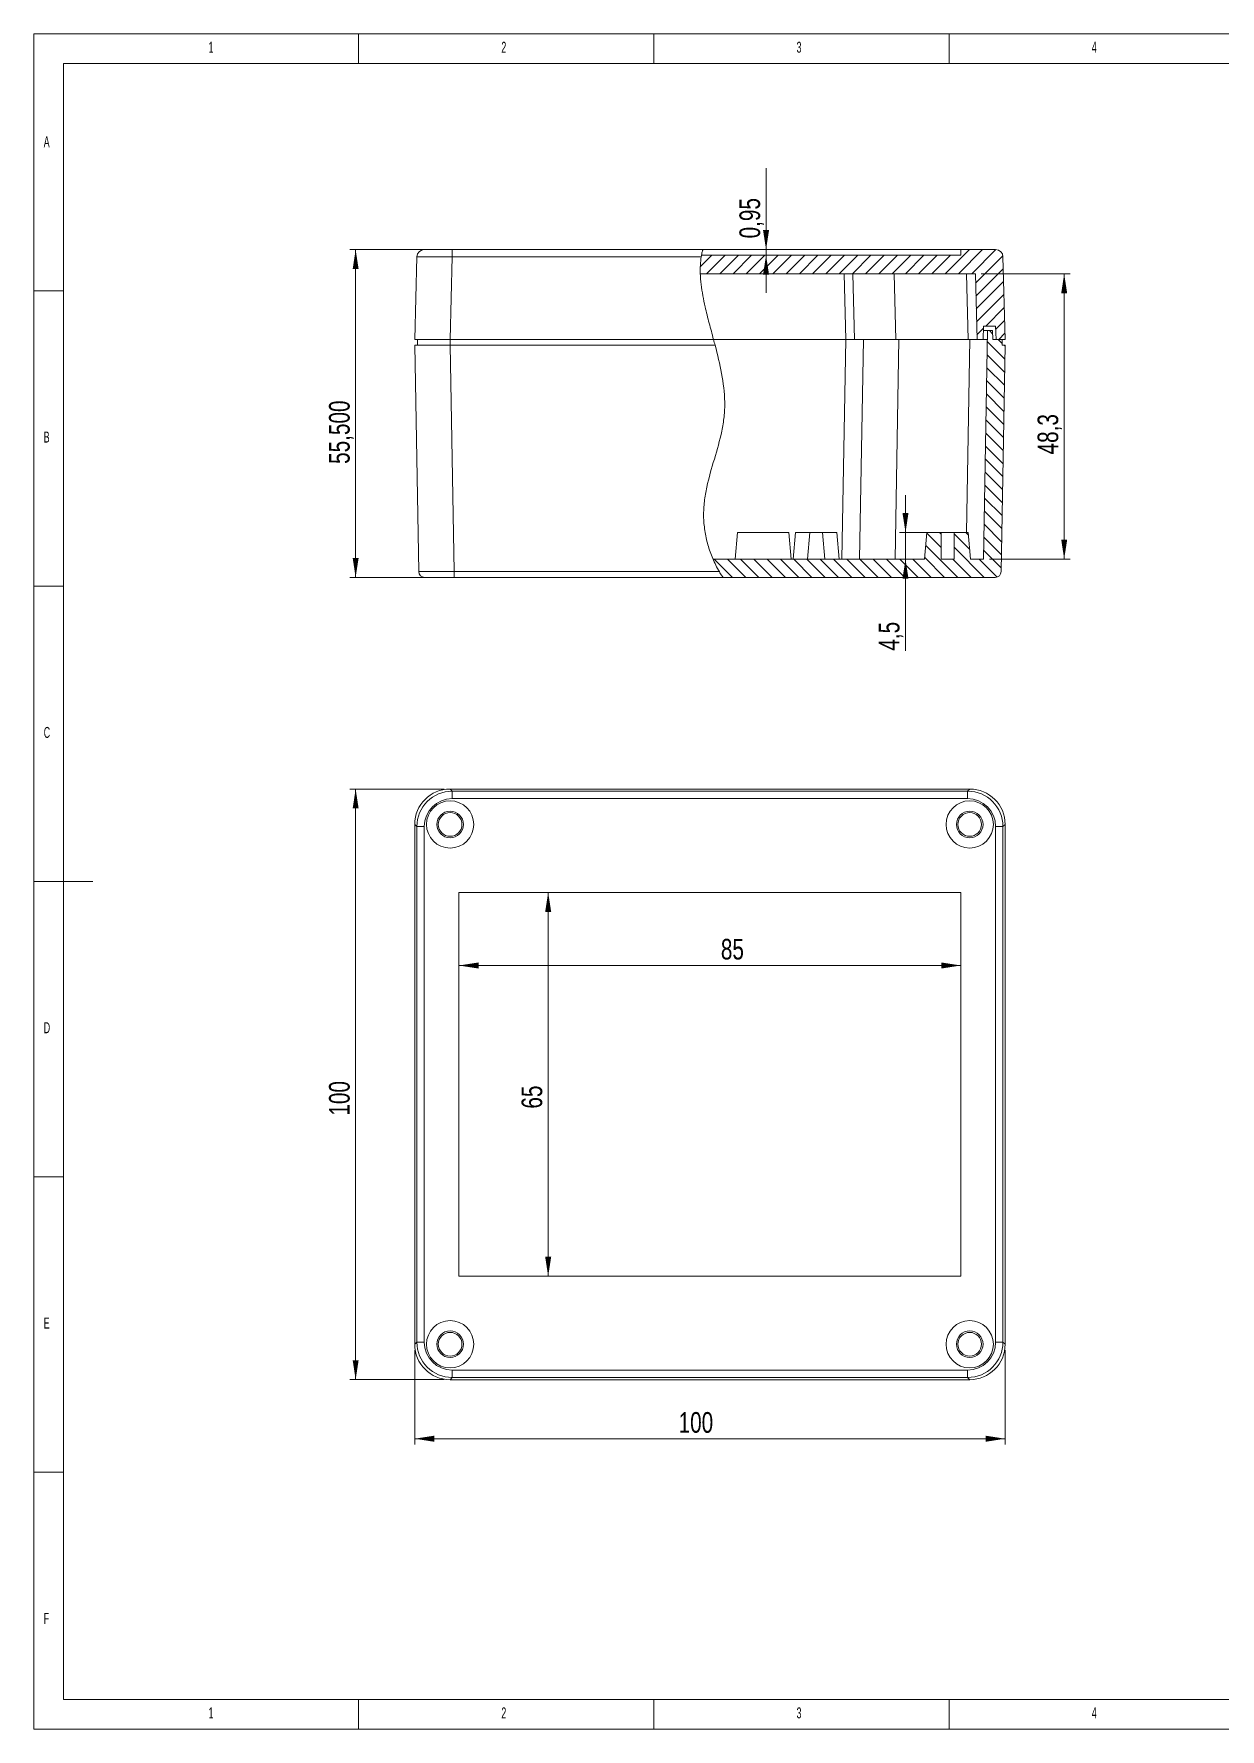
# Model space of a CAD drawing. Header units: millimetres. Extents: x 5 to 415, y 5 to 292.
# Drawn here: x 5 to 205.9, y 5 to 292 of the extents above; entities that cross this region are included whole.
import ezdxf

# ---------------------------------------------------------------- set-up
doc = ezdxf.new("R2010")
doc.units = ezdxf.units.MM
doc.layers.add('LAYER_1', color=179, linetype='Continuous', lineweight=15)
doc.styles.add('SLDTEXTSTYLE1', font='TXT', dxfattribs={"width": 0.605})
doc.styles.add('SLDTEXTSTYLE3', font='TXT', dxfattribs={"width": 0.75})
doc.dimstyles.new('SLDDIMSTYLE0', dxfattribs={"dimtxt": 3.5, "dimasz": 3.302, "dimexe": 0, "dimexo": 0.0625, "dimgap": 0.875, "dimtad": 1, "dimdec": 1, "dimrnd": 1e-09, "dimzin": 12, "dimdsep": 46, "dimtxsty": 'SLDTEXTSTYLE3', "dimsah": 1, "dimcen": 0.09, "dimadec": 0, "dimazin": 3, "dimtfac": 1, "dimtdec": 1, "dimtmove": 0, "dimatfit": 0, "dimfxl": 1, "dimfrac": 2, "dimtolj": 1, "dimtzin": 12, "dimarcsym": 0})
doc.dimstyles.new('SLDDIMSTYLE1', dxfattribs={"dimtxt": 3.5, "dimasz": 3.302, "dimexe": 0, "dimexo": 0.0625, "dimgap": 0.875, "dimtad": 1, "dimdec": 1, "dimrnd": 1e-09, "dimzin": 12, "dimdsep": 46, "dimtxsty": 'SLDTEXTSTYLE3', "dimsah": 1, "dimcen": 0.09, "dimadec": 0, "dimazin": 3, "dimtfac": 1, "dimtdec": 1, "dimtofl": 0, "dimtmove": 0, "dimatfit": 3, "dimfxl": 1, "dimfrac": 2, "dimtolj": 1, "dimtzin": 12, "dimarcsym": 0})
doc.dimstyles.new('SLDDIMSTYLE2', dxfattribs={"dimtxt": 3.5, "dimasz": 3.302, "dimexe": 0, "dimexo": 0.0625, "dimgap": 0.875, "dimtad": 1, "dimrnd": 1e-09, "dimzin": 12, "dimdsep": 46, "dimtxsty": 'SLDTEXTSTYLE3', "dimsah": 1, "dimcen": 0.09, "dimadec": 0, "dimazin": 3, "dimtfac": 1, "dimtmove": 0, "dimatfit": 0, "dimfxl": 1, "dimfrac": 2, "dimtolj": 1, "dimtzin": 12, "dimarcsym": 0})
doc.dimstyles.new('SLDDIMSTYLE3', dxfattribs={"dimtxt": 3.5, "dimasz": 3.302, "dimexe": 0, "dimexo": 0.0625, "dimgap": 0.875, "dimtad": 1, "dimrnd": 1e-09, "dimzin": 12, "dimdsep": 46, "dimtxsty": 'SLDTEXTSTYLE3', "dimsah": 1, "dimcen": 0.09, "dimadec": 0, "dimazin": 3, "dimtfac": 1, "dimtofl": 0, "dimtmove": 0, "dimatfit": 3, "dimfxl": 1, "dimfrac": 2, "dimtolj": 1, "dimtzin": 12, "dimarcsym": 0})

# ---------------------------------------------------------------- blocks, each defined once
blk = doc.blocks.new('*D5')
at = {"layer": 'LAYER_1'}
for p, q in [((152.62, 207.58), (152.62, 213.93)), ((157.64, 207.58), (151.62, 207.58)), ((152.62, 207.58), (152.62, 203.08)), ((152.62, 203.08), (152.62, 187.58))]:
    blk.add_line(p, q, dxfattribs=at)
for points in [[(152.62, 207.58), (153.12, 210.88), (152.11, 210.88)], [(152.62, 203.08), (152.11, 199.78), (153.12, 199.78)]]:
    blk.add_solid(points, dxfattribs=at)
at = {"layer": 'LAYER_1', "insert": (148.1, 187.58, 0.1), "char_height": 3.5, "attachment_point": 1, "rotation": 90, "style": 'SLDTEXTSTYLE3'}
blk.add_mtext('4,5', dxfattribs=at)
blk = doc.blocks.new('*D6')
at = {"layer": 'LAYER_1'}
for p, q in [((165.45, 251.38), (180.49, 251.38)), ((179.49, 203.08), (179.49, 251.38)), ((166.85, 203.08), (180.49, 203.08))]:
    blk.add_line(p, q, dxfattribs=at)
for points in [[(179.49, 251.38), (178.99, 248.08), (180, 248.08)], [(179.49, 203.08), (180, 206.38), (178.99, 206.38)]]:
    blk.add_solid(points, dxfattribs=at)
at = {"layer": 'LAYER_1', "insert": (174.98, 220.8, 0.1), "char_height": 3.5, "attachment_point": 1, "rotation": 90, "style": 'SLDTEXTSTYLE3'}
blk.add_mtext('48,3', dxfattribs=at)
blk = doc.blocks.new('*D7')
at = {"layer": 'LAYER_1'}
for p, q in [((129, 255.48), (129, 269.27)), ((129, 255.48), (129, 254.53)), ((129, 254.53), (129, 248.18))]:
    blk.add_line(p, q, dxfattribs=at)
for points in [[(129, 255.48), (129.51, 258.78), (128.49, 258.78)], [(129, 254.53), (128.49, 251.23), (129.51, 251.23)]]:
    blk.add_solid(points, dxfattribs=at)
at = {"layer": 'LAYER_1', "insert": (124.49, 257.38, 0.1), "char_height": 3.5, "attachment_point": 1, "rotation": 90, "style": 'SLDTEXTSTYLE3'}
blk.add_mtext('0,95', dxfattribs=at)
blk = doc.blocks.new('*D8')
at = {"layer": 'LAYER_1'}
for p, q in [((74.86, 255.48), (58.49, 255.48)), ((59.49, 255.48), (59.49, 199.98)), ((75.18, 199.98), (58.49, 199.98))]:
    blk.add_line(p, q, dxfattribs=at)
for points in [[(59.49, 255.48), (58.99, 252.18), (60, 252.18)], [(59.49, 199.98), (60, 203.28), (58.99, 203.28)]]:
    blk.add_solid(points, dxfattribs=at)
at = {"layer": 'LAYER_1', "insert": (54.98, 219.2, 0.1), "char_height": 3.5, "attachment_point": 1, "rotation": 90, "style": 'SLDTEXTSTYLE3'}
blk.add_mtext('55,500', dxfattribs=at)
blk = doc.blocks.new('*D9')
at = {"layer": 'LAYER_1'}
blk.add_line((161.99, 134.28), (76.99, 134.28), dxfattribs=at)
for points in [[(76.99, 134.28), (80.3, 133.77), (80.3, 134.79)], [(161.99, 134.28), (158.69, 134.79), (158.69, 133.77)]]:
    blk.add_solid(points, dxfattribs=at)
at = {"layer": 'LAYER_1', "insert": (121.35, 138.79, 12.65), "char_height": 3.5, "attachment_point": 1, "style": 'SLDTEXTSTYLE3'}
blk.add_mtext('85', dxfattribs=at)
blk = doc.blocks.new('*D10')
at = {"layer": 'LAYER_1'}
blk.add_line((92.1, 146.66), (92.1, 81.66), dxfattribs=at)
for points in [[(92.1, 146.66), (91.59, 143.36), (92.61, 143.36)], [(92.1, 81.66), (92.61, 84.96), (91.59, 84.96)]]:
    blk.add_solid(points, dxfattribs=at)
at = {"layer": 'LAYER_1', "insert": (87.59, 110.05, 12.65), "char_height": 3.5, "attachment_point": 1, "rotation": 90, "style": 'SLDTEXTSTYLE3'}
blk.add_mtext('65', dxfattribs=at)
blk = doc.blocks.new('*D11')
at = {"layer": 'LAYER_1'}
for p, q in [((74.49, 164.16), (58.49, 164.16)), ((59.49, 164.16), (59.49, 64.16)), ((74.49, 64.16), (58.49, 64.16))]:
    blk.add_line(p, q, dxfattribs=at)
for points in [[(59.49, 164.16), (58.99, 160.86), (60, 160.86)], [(59.49, 64.16), (60, 67.46), (58.99, 67.46)]]:
    blk.add_solid(points, dxfattribs=at)
at = {"layer": 'LAYER_1', "insert": (54.98, 108.86, 12.65), "char_height": 3.5, "attachment_point": 1, "rotation": 90, "style": 'SLDTEXTSTYLE3'}
blk.add_mtext('100', dxfattribs=at)
blk = doc.blocks.new('*D12')
at = {"layer": 'LAYER_1'}
for p, q in [((69.49, 69.16), (69.49, 53.16)), ((169.49, 69.16), (169.49, 53.16)), ((69.49, 54.16), (169.49, 54.16))]:
    blk.add_line(p, q, dxfattribs=at)
for points in [[(69.49, 54.16), (72.8, 53.65), (72.8, 54.67)], [(169.49, 54.16), (166.19, 54.67), (166.19, 53.65)]]:
    blk.add_solid(points, dxfattribs=at)
at = {"layer": 'LAYER_1', "insert": (114.19, 58.67, 12.65), "char_height": 3.5, "attachment_point": 1, "style": 'SLDTEXTSTYLE3'}
blk.add_mtext('100', dxfattribs=at)

msp = doc.modelspace()

# ---------------------------------------------------------------- hatches: boundary and pattern name
at = {"linetype": 'Continuous', "lineweight": 0}
h = msp.add_hatch(dxfattribs=at)
h.set_pattern_fill('ANSI31', scale=0.5, style=0)
edge = h.paths.add_edge_path(flags=0)
edge.add_line((117.863, 251.381), (164.454, 251.381))
edge.add_line((164.454, 251.381), (164.745, 240.281))
edge.add_line((164.745, 240.281), (165.745, 240.281))
edge.add_line((165.745, 240.281), (165.804, 242.531))
edge.add_line((165.804, 242.531), (167.886, 242.531))
edge.add_line((167.886, 242.531), (167.945, 240.281))
edge.add_line((167.945, 240.281), (169.495, 240.281))
edge.add_line((169.495, 240.281), (169.129, 254.264))
edge.add_arc((167.879, 254.231), 1.25, 1.5, 90)
edge.add_line((167.879, 255.481), (161.995, 255.481))
edge.add_line((161.995, 255.481), (161.995, 254.531))
edge.add_line((161.995, 254.531), (118.069, 254.531))
edge.add_spline(control_points=[(118.069, 254.531), (117.883, 253.519), (117.825, 252.466), (117.863, 251.381)], knot_values=[0.004679, 0.004679, 0.004679, 0.004679, 0.0194374, 0.0194374, 0.0194374, 0.0194374], weights=[1, 1, 1, 1], degree=3, periodic=0)
h = msp.add_hatch(dxfattribs=at)
h.set_pattern_fill('ANSI31', scale=0.5, angle=90, style=0)
edge = h.paths.add_edge_path(flags=0)
edge.add_spline(control_points=[(120.014, 203.081), (120.49, 201.975), (121.063, 200.929), (121.721, 199.981)], knot_values=[0.2224661, 0.2224661, 0.2224661, 0.2224661, 0.2373769, 0.2373769, 0.2373769, 0.2373769], weights=[1, 1, 1, 1], degree=3, periodic=0)
edge.add_line((121.721, 199.981), (167.809, 199.981))
edge.add_arc((167.809, 200.981), 1, 270, 359)
edge.add_line((168.809, 200.963), (169.477, 239.281))
edge.add_line((169.477, 239.281), (168.995, 239.281))
edge.add_line((168.995, 239.281), (168.995, 240.281))
edge.add_line((168.995, 240.281), (167.395, 240.281))
edge.add_line((167.395, 240.281), (167.369, 241.781))
edge.add_line((167.369, 241.781), (166.521, 241.781))
edge.add_line((166.521, 241.781), (165.845, 203.081))
edge.add_line((165.845, 203.081), (163.645, 203.081))
edge.add_line((163.645, 203.081), (163.251, 207.581))
edge.add_line((163.251, 207.581), (160.845, 207.581))
edge.add_line((160.845, 207.581), (160.845, 203.081))
edge.add_line((160.845, 203.081), (158.645, 203.081))
edge.add_line((158.645, 203.081), (158.645, 207.581))
edge.add_line((158.645, 207.581), (156.239, 207.581))
edge.add_line((156.239, 207.581), (155.845, 203.081))
edge.add_line((155.845, 203.081), (120.014, 203.081))

# ---------------------------------------------------------------- linework, layer by layer
at = {"color": 7, "linetype": 'Continuous', "lineweight": 15}
for p, q in [((71.111, 255.481), (75.859, 255.481)), ((75.859, 255.481), (75.859, 254.264)), ((75.859, 255.481), (118.285, 255.481)), ((161.995, 255.481), (118.285, 255.481)), ((161.995, 254.531), (161.995, 255.481)), ((167.879, 255.481), (161.995, 255.481)), ((69.495, 240.281), (69.861, 254.264)), ((75.859, 254.264), (75.493, 240.281)), ((118.023, 254.264), (75.859, 254.264)), ((161.995, 254.531), (118.069, 254.531)), ((169.129, 254.264), (169.495, 240.281)), ((117.863, 251.381), (164.454, 251.381)), ((142.495, 240.281), (142.205, 251.381)), ((143.995, 240.281), (143.704, 251.381)), ((150.702, 251.381), (150.992, 240.281)), ((163.245, 240.281), (162.955, 251.381)), ((164.745, 240.281), (164.454, 251.381)), ((165.745, 240.281), (165.804, 242.531)), ((167.886, 242.531), (165.804, 242.531)), ((165.845, 203.081), (166.521, 241.781)), ((166.521, 241.781), (167.369, 241.781)), ((167.369, 241.781), (167.395, 240.281)), ((167.945, 240.281), (167.886, 242.531)), ((75.493, 240.281), (69.495, 240.281)), ((70.181, 200.963), (69.512, 239.281)), ((69.512, 239.281), (75.511, 239.281)), ((69.995, 239.281), (69.995, 240.281)), ((75.493, 240.281), (120.106, 240.281)), ((75.494, 239.281), (75.494, 240.281)), ((75.511, 239.281), (76.18, 200.963)), ((75.511, 239.281), (120.37, 239.281)), ((120.106, 240.281), (142.495, 240.281)), ((141.846, 203.081), (142.495, 240.281)), ((143.995, 240.281), (142.495, 240.281)), ((150.992, 240.281), (143.995, 240.281)), ((144.845, 203.081), (145.495, 240.281)), ((151.494, 240.281), (150.845, 203.081)), ((150.992, 240.281), (163.245, 240.281)), ((164.745, 240.281), (163.245, 240.281)), ((165.745, 240.281), (164.745, 240.281)), ((168.995, 240.281), (167.395, 240.281)), ((169.495, 240.281), (167.945, 240.281)), ((168.809, 200.963), (169.477, 239.281)), ((168.995, 239.281), (168.995, 240.281)), ((168.995, 239.281), (169.477, 239.281)), ((124.139, 207.581), (123.745, 203.081)), ((124.139, 207.581), (132.851, 207.581)), ((133.245, 203.081), (132.851, 207.581)), ((133.989, 207.581), (133.595, 203.081)), ((133.989, 207.581), (136.439, 207.581)), ((136.439, 207.581), (136.045, 203.081)), ((138.551, 207.581), (136.439, 207.581)), ((138.551, 207.581), (138.945, 203.081)), ((138.551, 207.581), (141.001, 207.581)), ((141.395, 203.081), (141.001, 207.581)), ((155.845, 203.081), (156.239, 207.581)), ((158.645, 207.581), (156.239, 207.581)), ((158.645, 207.581), (158.645, 203.081)), ((160.845, 207.581), (158.645, 207.581)), ((160.845, 203.081), (160.845, 207.581)), ((163.251, 207.581), (160.845, 207.581)), ((163.251, 207.581), (163.645, 203.081)), ((76.18, 200.963), (121.09, 200.963)), ((76.18, 199.981), (76.18, 200.963)), ((120.014, 203.081), (155.845, 203.081)), ((158.645, 203.081), (160.845, 203.081)), ((163.645, 203.081), (165.845, 203.081)), ((76.18, 199.981), (71.181, 199.981)), ((121.721, 199.981), (76.18, 199.981)), ((167.809, 199.981), (121.721, 199.981)), ((75.493, 164.158), (75.859, 163.792)), ((163.497, 164.158), (75.493, 164.158)), ((75.859, 163.792), (163.131, 163.792)), ((75.859, 163.792), (75.859, 162.542)), ((163.131, 163.792), (163.497, 164.158)), ((163.131, 163.792), (163.131, 162.542)), ((163.131, 162.542), (75.859, 162.542)), ((69.861, 157.794), (69.495, 158.16)), ((69.495, 158.16), (69.495, 70.156)), ((169.495, 158.16), (169.129, 157.794)), ((169.495, 70.156), (169.495, 158.16)), ((69.861, 157.794), (71.111, 157.794)), ((69.861, 70.522), (69.861, 157.794)), ((71.111, 157.794), (71.111, 70.522)), ((167.879, 157.794), (169.129, 157.794)), ((167.879, 70.522), (167.879, 157.794)), ((169.129, 157.794), (169.129, 70.522)), ((76.995, 146.658), (76.995, 81.658)), ((161.995, 146.658), (76.995, 146.658)), ((161.995, 81.658), (161.995, 146.658)), ((76.995, 81.658), (161.995, 81.658)), ((69.495, 70.156), (69.861, 70.522)), ((69.861, 70.522), (71.111, 70.522)), ((167.879, 70.522), (169.129, 70.522)), ((169.129, 70.522), (169.495, 70.156)), ((75.859, 64.524), (75.493, 64.158)), ((75.493, 64.158), (163.497, 64.158)), ((75.859, 65.774), (163.131, 65.774)), ((75.859, 65.774), (75.859, 64.524)), ((163.131, 64.524), (75.859, 64.524)), ((163.131, 65.774), (163.131, 64.524)), ((163.497, 64.158), (163.131, 64.524))]:
    msp.add_line(p, q, dxfattribs=at)
at = {"color": 8, "linetype": 'Continuous', "lineweight": 15}
msp.add_line((162.924, 207.581), (163.495, 240.281), dxfattribs=at)
at = {"color": 7, "linetype": 'Continuous', "lineweight": 15}
for centre, radius in [((75.495, 158.158), 4), ((163.495, 158.158), 4), ((75.495, 158.158), 2.25), ((75.495, 158.158), 2), ((163.495, 158.158), 2.25), ((163.495, 158.158), 2), ((75.495, 70.158), 4), ((75.495, 70.158), 2.25), ((75.495, 70.158), 2), ((163.495, 70.158), 4), ((163.495, 70.158), 2.25), ((163.495, 70.158), 2)]:
    msp.add_circle(centre, radius, dxfattribs=at)
for centre, radius, start, end in [((71.111, 254.231), 1.25, 90, 178.5), ((167.879, 254.231), 1.25, 1.5, 90), ((71.181, 200.981), 1, 181, 270), ((167.809, 200.981), 1, 270, 359)]:
    msp.add_arc(centre, radius, start, end, dxfattribs=at)
for centre, major_axis, ratio, start_param, end_param in [((75.862, 254.231), (6.001, -0.033), 0.0054493, 1.5713686, 3.1414797), ((76.182, 200.981), (6.001, 0.017), 0.0029077, 3.1416349, 4.7121267), ((75.497, 158.156), (-4.246, 4.246), 0.999315, 5.4981298, 7.0682409), ((75.862, 157.791), (4.244, -4.244), 0.9996002, 2.3565371, 3.9266482), ((163.127, 157.791), (4.244, 4.244), 0.9996002, 5.4981298, 7.0682409), ((163.493, 158.156), (4.246, 4.246), 0.999315, 5.4981298, 7.0682409), ((75.862, 157.791), (-3.361, 3.361), 0.999315, 5.4981298, 7.0682409), ((163.127, 157.791), (3.361, 3.361), 0.999315, 5.4981298, 7.0682409), ((75.497, 70.16), (-4.246, -4.246), 0.999315, 5.4981298, 7.0682409), ((75.862, 70.525), (4.244, 4.244), 0.9996002, 2.3565371, 3.9266482), ((75.862, 70.525), (-3.361, -3.361), 0.999315, 5.4981298, 7.0682409), ((163.127, 70.525), (3.361, -3.361), 0.999315, 5.4981298, 7.0682409), ((163.127, 70.525), (4.244, -4.244), 0.9996002, 5.4981298, 7.0682409), ((163.493, 70.16), (4.246, -4.246), 0.999315, 5.4981298, 7.0682409)]:
    msp.add_ellipse(centre, major_axis=major_axis, ratio=ratio, start_param=start_param, end_param=end_param, dxfattribs=at)
for points, knots in [([(118.285, 255.481), (118.281, 255.468), (118.274, 255.441), (118.22, 255.236), (118.147, 254.93), (118.077, 254.586), (118.038, 254.354), (118.023, 254.264)], [0, 0, 0, 0, 0.2109954, 0.4218426, 0.6367258, 0.8578446, 1, 1, 1, 1]), ([(120.106, 240.281), (119.858, 241.198), (119.361, 243.033), (118.738, 245.496), (118.278, 247.678), (117.979, 249.572), (117.844, 251.308), (117.847, 252.878), (117.964, 253.801), (118.023, 254.264)], [0, 0, 0, 0, 0.2002745, 0.4005125, 0.5351795, 0.6698864, 0.8043166, 0.9017537, 1, 1, 1, 1]), ([(166.521, 241.781), (166.491, 241.781), (166.426, 241.781), (166.129, 241.781), (165.831, 241.781), (165.784, 241.781)], [0, 0, 0, 0, 0.4297027, 0.9100233, 1, 1, 1, 1]), ([(120.37, 239.281), (120.785, 237.699), (121.174, 236.113), (121.769, 232.913), (121.978, 231.3), (122.012, 229.249), (122.007, 228.836), (121.97, 228.01), (121.938, 227.6), (121.805, 226.376), (121.67, 225.57), (121.168, 223.168), (120.707, 221.591), (119.78, 218.439), (119.313, 216.863), (118.795, 214.46), (118.652, 213.652), (118.46, 212.016), (118.413, 211.182), (118.44, 209.538), (118.511, 208.723), (118.756, 207.105), (118.93, 206.302), (119.381, 204.708), (119.654, 203.929), (120.297, 202.414), (120.666, 201.677), (121.09, 200.963)], [0, 0, 0, 0, 0.125, 0.125, 0.25, 0.25, 0.28125, 0.28125, 0.3125, 0.3125, 0.375, 0.375, 0.5, 0.5, 0.625, 0.625, 0.6875, 0.6875, 0.75, 0.75, 0.8125, 0.8125, 0.875, 0.875, 0.9375, 0.9375, 1, 1, 1, 1]), ([(144.616, 240.281), (144.576, 240.281), (144.497, 240.281), (144.369, 240.281), (144.235, 240.281), (144.095, 240.281), (143.95, 240.281), (143.799, 240.281), (143.695, 240.281), (143.643, 240.281)], [0, 0, 0, 0, 0.1412581, 0.2830488, 0.4253723, 0.568229, 0.7116189, 0.8555425, 1, 1, 1, 1]), ([(165.616, 240.281), (165.576, 240.281), (165.497, 240.281), (165.369, 240.281), (165.235, 240.281), (165.095, 240.281), (164.95, 240.281), (164.799, 240.281), (164.695, 240.281), (164.643, 240.281)], [0, 0, 0, 0, 0.1412581, 0.2830488, 0.4253723, 0.568229, 0.7116189, 0.8555425, 1, 1, 1, 1]), ([(166.266, 240.281), (166.244, 240.281), (166.199, 240.281), (166.12, 240.281), (166.035, 240.281), (165.941, 240.281), (165.84, 240.281), (165.732, 240.281), (165.655, 240.281), (165.616, 240.281)], [0, 0, 0, 0, 0.1444575, 0.2883811, 0.431771, 0.5746277, 0.7169512, 0.8587419, 1, 1, 1, 1]), ([(166.495, 240.281), (166.494, 240.281), (166.492, 240.281), (166.476, 240.281), (166.452, 240.281), (166.418, 240.281), (166.376, 240.281), (166.326, 240.281), (166.286, 240.281), (166.266, 240.281)], [0, 0, 0, 0, 0.1482283, 0.2946659, 0.439313, 0.5821698, 0.7232365, 0.8625131, 1, 1, 1, 1]), ([(121.09, 200.963), (121.163, 200.841), (121.235, 200.723), (121.377, 200.496), (121.446, 200.389), (121.568, 200.204), (121.622, 200.124), (121.699, 200.012), (121.721, 199.981), (121.721, 199.981)], [0, 0, 0, 0, 0.25, 0.25, 0.5, 0.5, 0.75, 0.75, 1, 1, 1, 1])]:
    msp.add_open_spline(points, degree=3, knots=knots, dxfattribs=at)
msp.add_open_spline([(120.106, 240.281), (120.195, 239.948), (120.283, 239.615), (120.37, 239.281)], degree=3, dxfattribs=at)
at = {"layer": 'LAYER_1'}
for p, q in [((414.595, 292), (5, 292)), ((5, 292), (5, 5)), ((60, 287), (60, 292)), ((110, 292), (110, 287)), ((160, 287), (160, 292)), ((410, 287), (10, 287)), ((10, 287), (10, 10)), ((10, 248.5), (5, 248.5)), ((5, 198.5), (10, 198.5)), ((5, 148.5), (15, 148.5)), ((5, 98.5), (10, 98.5)), ((10, 48.5), (5, 48.5)), ((10, 10), (227.8, 10)), ((60, 5), (60, 10)), ((110, 10), (110, 5)), ((160, 5), (160, 10)), ((5, 5), (414.595, 5))]:
    msp.add_line(p, q, dxfattribs=at)

# ---------------------------------------------------------------- texts
at = {"color": 7, "linetype": 'Continuous', "lineweight": 0, "char_height": 1.852, "attachment_point": 1, "style": 'SLDTEXTSTYLE1'}
for s, insert in [('1', (34.583, 290.668)), ('2', (84.167, 290.668)), ('3', (134.167, 290.668)), ('4', (184.167, 290.668)), ('A', (6.667, 274.668)), ('B', (6.667, 224.668)), ('C', (6.667, 174.668)), ('D', (6.667, 124.668)), ('E', (6.667, 74.668)), ('F', (6.667, 24.668)), ('1', (34.583, 8.668)), ('2', (84.167, 8.668)), ('3', (134.167, 8.668)), ('4', (184.167, 8.668))]:
    msp.add_mtext(s, dxfattribs=dict(at, insert=insert))

# ---------------------------------------------------------------- dimensions: what is measured, and where the dimension line sits
at = {"layer": 'LAYER_1'}
for base, p1, p2, dimstyle, picture, middle in [((128.999, 254.531), (167.879, 255.481), (161.995, 254.531), 'SLDDIMSTYLE2', '*D7', (128.999, 263.326)), ((59.495, 199.981), (75.859, 255.481), (76.18, 199.981), 'SLDDIMSTYLE3', '*D8', (59.495, 227.731)), ((179.495, 251.381), (165.845, 203.081), (164.454, 251.381), 'SLDDIMSTYLE1', '*D6', (179.495, 226.75)), ((152.616, 203.081), (158.645, 207.581), (155.845, 203.081), 'SLDDIMSTYLE0', '*D5', (152.616, 192.236)), ((59.495, 64.158), (75.493, 164.158), (75.493, 64.158), 'SLDDIMSTYLE3', '*D11', (59.495, 114.158)), ((92.103, 81.658), (76.995, 146.658), (76.995, 81.658), 'SLDDIMSTYLE3', '*D10', (92.103, 114.059))]:
    dim = msp.add_linear_dim(base=base, p1=p1, p2=p2, angle=90, dimstyle=dimstyle, dxfattribs=at)
    dim.commit()
    dim.dimension.update_dxf_attribs({"geometry": picture, "text_midpoint": middle, "dimtype": 160})
for base, p1, p2, picture, middle in [((76.995, 134.282), (161.995, 146.658), (76.995, 146.658), '*D9', (125.354, 134.282)), ((169.495, 54.158), (69.495, 70.156), (169.495, 70.156), '*D12', (119.495, 54.158))]:
    dim = msp.add_linear_dim(base=base, p1=p1, p2=p2, dimstyle='SLDDIMSTYLE3', dxfattribs=at)
    dim.commit()
    dim.dimension.update_dxf_attribs({"geometry": picture, "text_midpoint": middle, "dimtype": 160})

doc.saveas('drawing.dxf')
